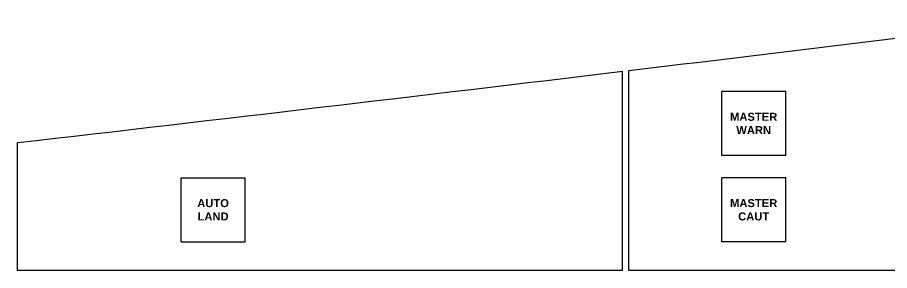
# Model space of a CAD drawing. Header units: millimetres. Extents: x 1492 to 7903, y -55 to 3601.
# Drawn here: x 1903.5 to 2175.9, y 1146 to 1225.2 of the extents above; entities that cross this region are included whole.
import ezdxf

# ---------------------------------------------------------------- set-up
doc = ezdxf.new("R2010")
doc.units = ezdxf.units.MM
doc.styles.get("Standard").update_dxf_attribs({"font": 'sanss___.ttf'})

msp = doc.modelspace()

# ---------------------------------------------------------------- linework, layer by layer
at = {"color": 18, "true_color": 0x000000}
for p, q in [((2092.48, 1146.04), (2092.48, 1208.35)), ((2094.48, 1146.04), (2094.48, 1208.59)), ((2123.48, 1182.04), (2123.48, 1202.04)), ((2143.48, 1202.04), (2123.48, 1202.04)), ((2143.48, 1182.04), (2143.48, 1202.04)), ((1903.48, 1146.04), (1903.48, 1186.04)), ((2143.48, 1182.04), (2123.48, 1182.04)), ((1954.6, 1155.04), (1954.6, 1175.04)), ((1954.6, 1175.04), (1974.6, 1175.04)), ((1954.6, 1155.04), (1954.6, 1175.04)), ((1954.6, 1175.04), (1974.6, 1175.04)), ((1974.6, 1155.04), (1974.6, 1175.04)), ((1974.6, 1155.04), (1974.6, 1175.04)), ((2123.48, 1155.04), (2123.48, 1175.04)), ((2143.48, 1175.04), (2123.48, 1175.04)), ((2143.48, 1155.04), (2143.48, 1175.04)), ((1954.6, 1155.04), (1974.6, 1155.04)), ((1954.6, 1155.04), (1974.6, 1155.04)), ((2143.48, 1155.04), (2123.48, 1155.04)), ((2092.48, 1146.04), (1903.48, 1146.04)), ((2230.48, 1146.04), (2094.48, 1146.04))]:
    msp.add_line(p, q, dxfattribs=at)
at = {"color": 5}
for start, end in [(276.866102, 277.055177), (276.600689, 276.863322)]:
    msp.add_arc((-2869.01, 42429.18), 41518.35, start, end, dxfattribs=at)

# ---------------------------------------------------------------- texts
at = {"color": 7, "true_color": 0xffffff, "char_height": 2.5, "width": 10, "attachment_point": 5}
for s, insert in [('{\\fSansSerif|b1|i0|c2|p2;MASTER\\PWARN}', (2133.48, 1192.04)), ('{\\fSansSerif|b1|i0|c2|p2;AUTO\\PLAND}', (1964.6, 1165.04)), ('{\\fSansSerif|b1|i0|c2|p2;MASTER\\PCAUT}', (2133.48, 1165.04))]:
    msp.add_mtext(s, dxfattribs=dict(at, insert=insert))

doc.saveas('drawing.dxf')
